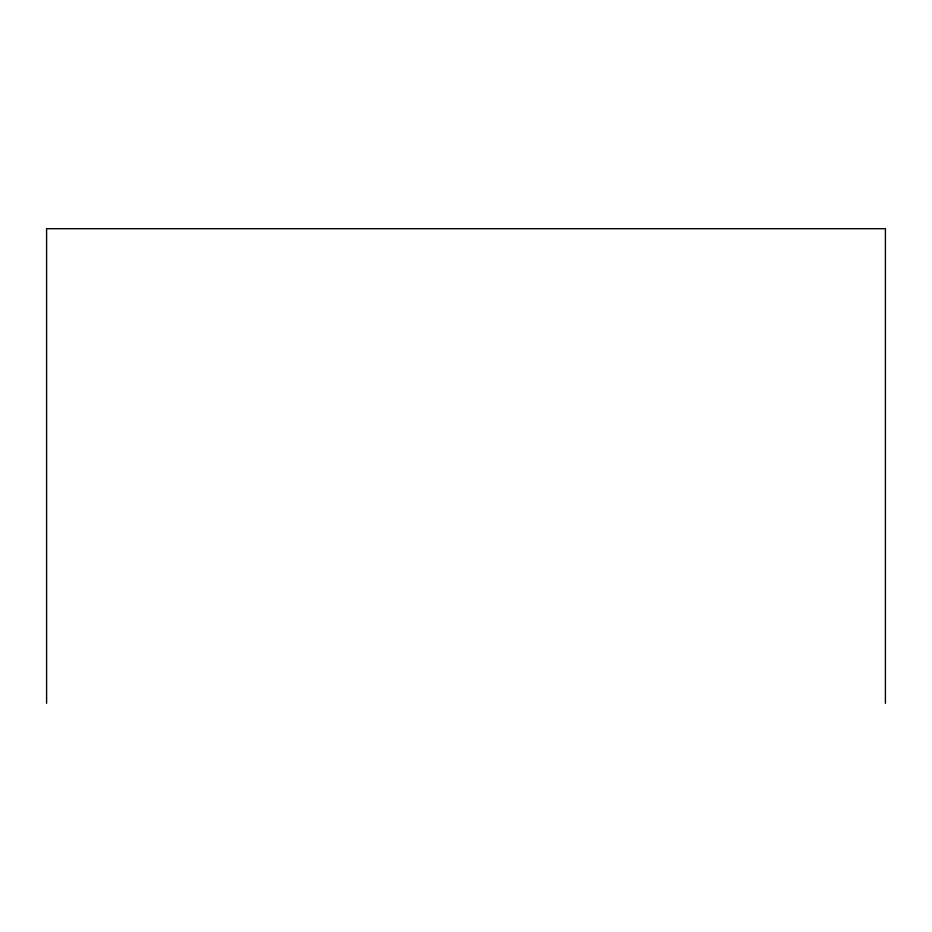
<?xml version="1.0" encoding="UTF-8"?>
<svg xmlns="http://www.w3.org/2000/svg" width="932" height="932" viewBox="0 0 932 932"><rect width="100%" height="100%" fill="white"/><g stroke="black" fill="none" stroke-linecap="round" stroke-linejoin="round"><path stroke-width="1.4" d="M885.4 703.311L885.4 228.69L46.6 228.69L46.6 703.311"/></g></svg>
